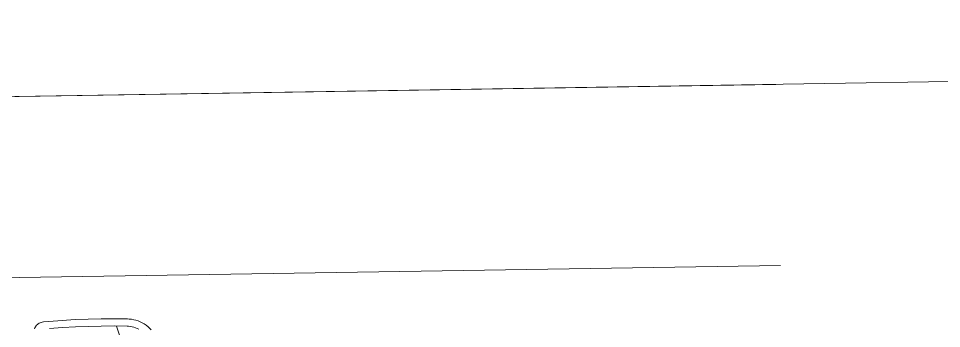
# Model space of a CAD drawing. Header units: millimetres. Extents: x -17502 to -16646, y 1856 to 2034.
# Drawn here: x -17475.244 to -17474.222, y 2014.51 to 2014.852 of the extents above; entities that cross this region are included whole.
import ezdxf

# ---------------------------------------------------------------- set-up
doc = ezdxf.new("R2010")
doc.units = ezdxf.units.MM
doc.linetypes.add('AXES', pattern=[50.8, 31.75, -6.35, 6.35, -6.35])
doc.layers.get('0').update_dxf_attribs({"lineweight": 9})
doc.layers.add('Fenêtre', color=15, linetype='Continuous', lineweight=9)

# ---------------------------------------------------------------- blocks, each defined once
blk = doc.blocks.new('A$C3C8A42DC')
at = {"layer": 'Fenêtre', "color": 7, "linetype": 'Continuous', "lineweight": 9}
for p, q in [((0.5617, 0.3893), (0.5595, 0.3882)), ((0.5641, 0.3903), (0.5617, 0.3893)), ((0.5665, 0.3912), (0.5641, 0.3903)), ((0.5689, 0.3918), (0.5665, 0.3912)), ((0.5714, 0.3923), (0.5689, 0.3918)), ((0.574, 0.3926), (0.5714, 0.3923)), ((0.5759, 0.3928), (0.574, 0.3926)), ((0.5904, 0.3932), (0.5759, 0.3928)), ((0.6049, 0.3933), (0.5904, 0.3932)), ((0.6194, 0.3932), (0.6049, 0.3933)), ((0.6339, 0.3929), (0.6194, 0.3932)), ((0.6483, 0.3923), (0.6339, 0.3929)), ((0.6628, 0.3914), (0.6483, 0.3923)), ((0.669, 0.3909), (0.6628, 0.3914)), ((0.6702, 0.3908), (0.669, 0.3909)), ((0.6714, 0.3905), (0.6702, 0.3908)), ((0.6725, 0.3901), (0.6714, 0.3905)), ((0.6736, 0.3896), (0.6725, 0.3901)), ((0.6746, 0.389), (0.6736, 0.3896)), ((0.6756, 0.3882), (0.6746, 0.389)), ((0.5514, 0.382), (0.5496, 0.3802)), ((0.5532, 0.3838), (0.5514, 0.382)), ((0.5552, 0.3854), (0.5532, 0.3838)), ((0.5573, 0.3869), (0.5552, 0.3854)), ((0.5595, 0.3882), (0.5573, 0.3869)), ((0.5634, 0.3812), (0.5651, 0.3821)), ((0.5651, 0.3821), (0.567, 0.3829)), ((0.567, 0.3829), (0.5688, 0.3835)), ((0.5688, 0.3835), (0.5708, 0.384)), ((0.5708, 0.384), (0.5727, 0.3844)), ((0.5727, 0.3844), (0.5747, 0.3847)), ((0.5747, 0.3847), (0.5762, 0.3848)), ((0.5762, 0.3848), (0.5905, 0.3852)), ((0.5848, 0.3751), (0.588, 0.3851)), ((0.5905, 0.3852), (0.6049, 0.3853)), ((0.6049, 0.3853), (0.6192, 0.3852)), ((0.6192, 0.3852), (0.6336, 0.3849)), ((0.6336, 0.3849), (0.6479, 0.3843)), ((0.6479, 0.3843), (0.6623, 0.3834)), ((0.6765, 0.3874), (0.6756, 0.3882)), ((0.6773, 0.3865), (0.6765, 0.3874)), ((0.6779, 0.3855), (0.6773, 0.3865)), ((0.6785, 0.3845), (0.6779, 0.3855)), ((0.679, 0.3833), (0.6785, 0.3845))]:
    blk.add_line(p, q, dxfattribs=at)

msp = doc.modelspace()

# ---------------------------------------------------------------- linework, layer by layer
at = {"color": 14, "lineweight": 9}
msp.add_lwpolyline([(-17473.3865, 2015.8323), (-17473.2865, 2015.8338), (-17473.2701, 2014.7978), (-17475.2945, 2014.7652), (-17475.2806, 2013.885), (-17473.2562, 2013.9171), (-17473.2406, 2012.9158), (-17473.3409, 2012.9158), (-17473.3551, 2013.8155), (-17474.155, 2013.8029), (-17474.1408, 2012.9031), (-17474.2408, 2012.9031), (-17474.255, 2013.8013), (-17475.3773, 2013.7835), (-17475.3806, 2013.8834), (-17475.3806, 2013.8834), (-17475.3945, 2014.7636), (-17475.8483, 2014.7564), (-17475.8517, 2014.8564), (-17474.2696, 2014.8814), (-17474.2839, 2015.7829), (-17474.1839, 2015.7845), (-17474.1696, 2014.883), (-17473.3717, 2014.8957)], close=True, dxfattribs=at)
at = {"linetype": 'AXES', "lineweight": 9, "ltscale": 0.05}
for points in [[(-17475.9923, 2014.7541), (-17470.7589, 2014.8371)], [(-17475.9874, 2014.5542), (-17470.7558, 2014.6371)]]:
    msp.add_lwpolyline(points, dxfattribs=at)

# ---------------------------------------------------------------- block references
at = {"lineweight": 9, "xscale": -1, "rotation": 0.9081450383185085}
msp.add_blockref('A$C3C8A42DC', (-17474.5412, 2014.1367), dxfattribs=at)

doc.saveas('drawing.dxf')
